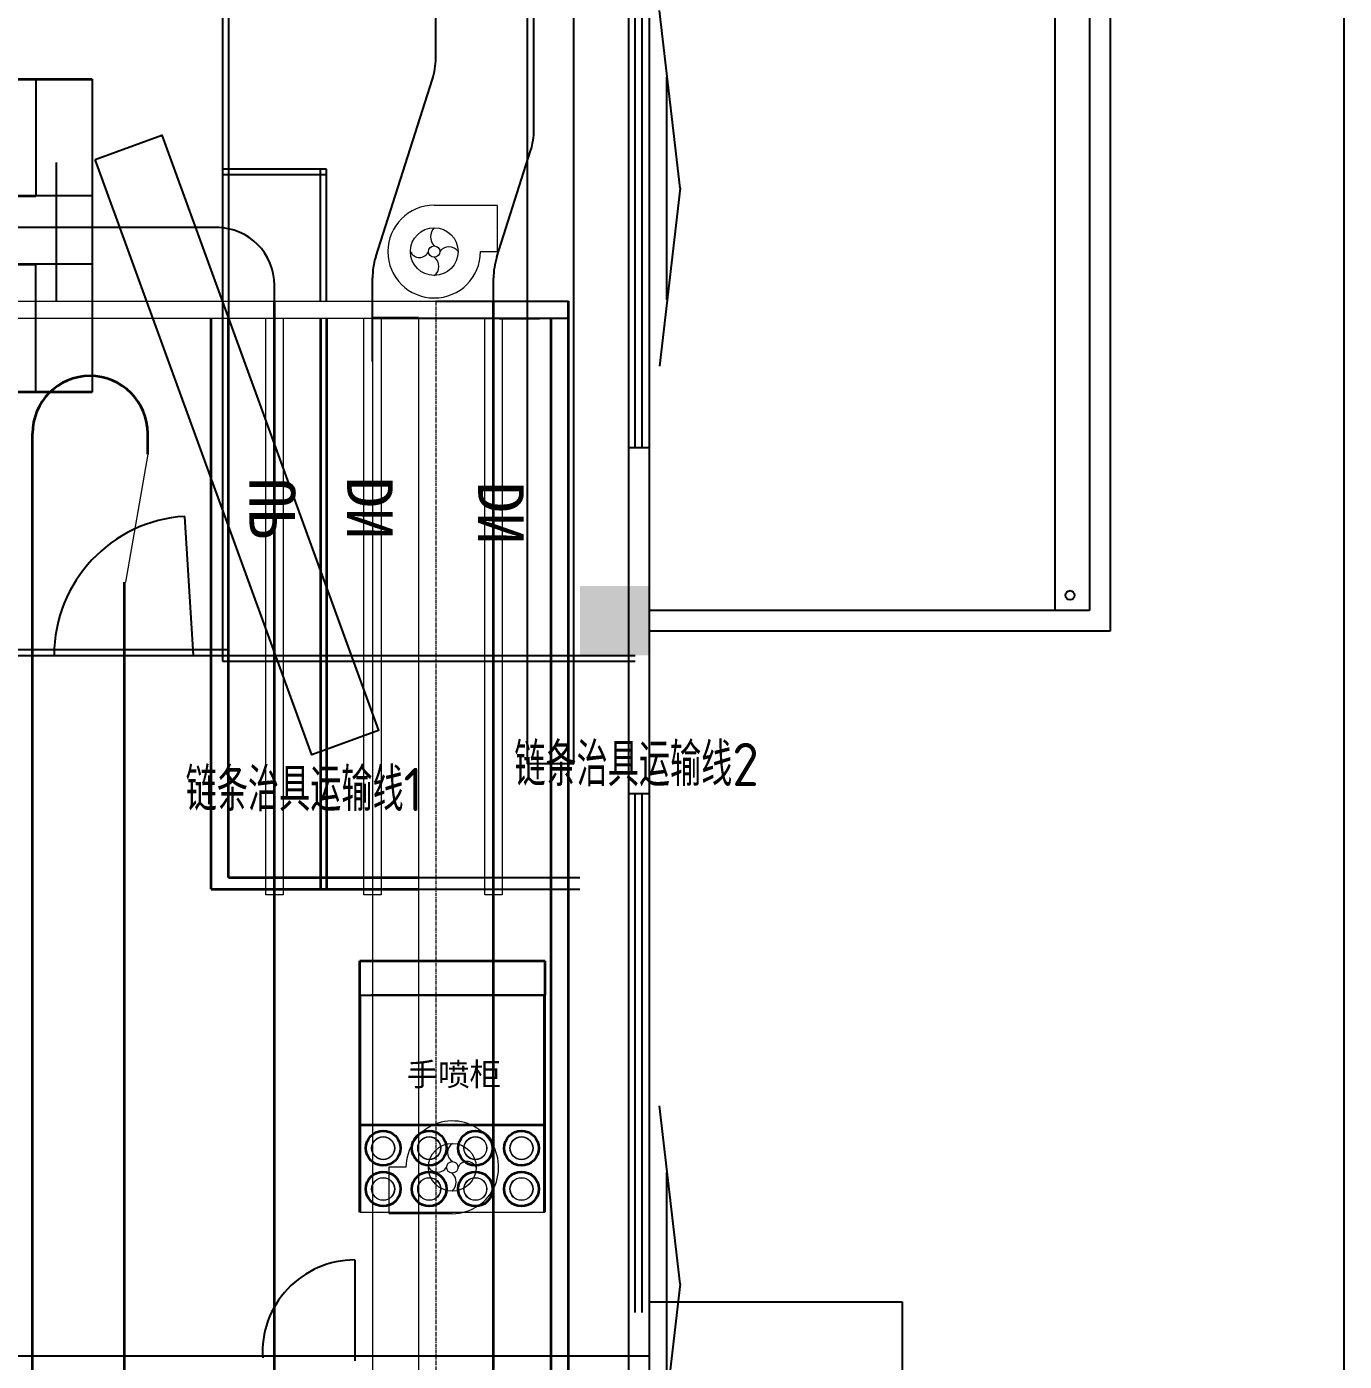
# Model space of a CAD drawing. Header units: millimetres. Extents: x -93009755325 to 1190721, y -74648 to 62868853516.
# Drawn here: x 256202 to 267633, y -38585 to -27011 of the extents above; entities that cross this region are included whole.
import ezdxf
from ezdxf.enums import TextEntityAlignment as Align

# ---------------------------------------------------------------- set-up
doc = ezdxf.new("R2010")
doc.units = ezdxf.units.MM
for name, pattern in [('ACAD_ISO03W100', [30, 12, -18]), ('CENTER', [50.8, 31.75, -6.35, 6.35, -6.35]), ('PHANTOM2', [1.25, 0.625, -0.125, 0.125, -0.125, 0.125, -0.125])]:
    doc.linetypes.add(name, pattern=pattern)
for name, color, linetype, lineweight in [('5', 5, 'PHANTOM2', 5), ('Layer2', 6, 'Continuous', 13), ('标注线', 5, 'Continuous', 9), ('设备层', 7, 'Continuous', 13)]:
    doc.layers.add(name, color=color, linetype=linetype, lineweight=lineweight)
for name, color, linetype in [('Layer8', 3, 'ACAD_ISO03W100'), ('WALL', 6, 'Continuous'), ('WINDOW_TEXT', 7, 'Continuous'), ('图层6', 4, 'Continuous')]:
    doc.layers.add(name, color=color, linetype=linetype)
doc.styles.add('ISO Proportional', font='isocp.shx', dxfattribs={"bigfont": 'gbcbig.shx'})
doc.styles.add('SIMPLEX', font='SIMPLEX.SHX')
doc.styles.add('style1', font='')
doc.styles.get('style1').set_extended_font_data('FangSong_GB2312')

# ---------------------------------------------------------------- blocks, each defined once
blk = doc.blocks.new('R3')
at = {"layer": '5'}
for p, q in [((-252, -268), (-248, -99)), ((256, -268), (252, -99)), ((-95, -302), (-252, -268)), ((-98, -238), (-98, -278)), ((99, -302), (256, -268)), ((102, -238), (102, -278)), ((-410, -445), (-311, -536)), ((-304, -423), (-237, -517)), ((308, -423), (242, -517)), ((414, -445), (315, -536)), ((-255, -575), (-311, -536)), ((-242, -641), (-255, -575)), ((-237, -517), (-185, -545)), ((-175, -571), (-181, -583)), ((-176, -608), (-160, -626)), ((181, -608), (165, -626)), ((180, -571), (185, -583)), ((242, -517), (189, -545)), ((247, -641), (260, -575)), ((260, -575), (315, -536)), ((-242, -641), (-231, -656)), ((-208, -665), (-231, -656)), ((-160, -626), (-170, -651)), ((165, -626), (174, -651)), ((212, -665), (236, -656)), ((247, -641), (236, -656))]:
    blk.add_line(p, q, dxfattribs=at)
for centre, radius, start, end in [((178, -541), 614, 133.9025, 164.8142), ((2, -736), 685, 68.5887, 111.4113), ((2, -238), 100, 0, 180), ((-174, -541), 614, 15.1858, 46.0975), ((-529, -183), 290, 322.9556, 342.8949), ((2, -278), 100, 180, 0), ((534, -183), 290, 197.1051, 217.0444), ((-362, -409), 60, 151.784, 217.1893), ((-251, -395), 60, 141.3857, 208.334), ((255, -395), 60, 331.666, 38.6143), ((366, -409), 60, 322.8107, 28.216), ((-194, -563), 20, 336.3947, 64.5612), ((-152, -591), 30, 163.7926, 215.8207), ((198, -563), 20, 115.4388, 203.6053), ((156, -591), 30, 324.1793, 16.2074), ((-196, -637), 30, 248.0419, 332.1681), ((201, -637), 30, 207.8319, 291.9581)]:
    blk.add_arc(centre, radius, start, end, dxfattribs=at)
blk = doc.blocks.new('sgsgsgsgsg')
at = {"color": 0, "lineweight": 35}
for p, q in [((1251522, -96670), (1251524, -99674)), ((1252114, -96670), (1252116, -99674))]:
    blk.add_line(p, q, dxfattribs=at)
at = {"color": 3, "lineweight": 35}
blk.add_lwpolyline([(1250413, -100161), (1250413, -96160), (1253128, -96160), (1253128, -100161)], dxfattribs=at)
blk.add_solid([(1251736, -96910), (1251952, -96910), (1251844, -97558)])
at = {"layer": 'Layer8', "linetype": 'Continuous'}
for p, q in [((1251522, -96176), (1251522, -96670)), ((1252118, -96176), (1252118, -96670)), ((1250413, -96670), (1251522, -96670)), ((1253128, -96670), (1252112, -96670)), ((1250413, -99674), (1251524, -99674)), ((1251524, -100168), (1251524, -99674)), ((1253114, -99674), (1252116, -99674)), ((1252116, -100168), (1252116, -99674)), ((1253128, -100161), (1250413, -100161))]:
    blk.add_line(p, q, dxfattribs=at)
at = {"layer": 'WINDOW_TEXT', "color": 0, "lineweight": 80}
blk.add_circle((1251839, -97670), 112, dxfattribs=at)
at = {"color": 0, "yscale": 0.7488000000012108, "zscale": 0.7488000000000004}
for p, xscale, rotation in [((1250777, -97255), 0.7487999999430031, 90), ((1252860, -98020), -0.7487999999430031, 270), ((1250777, -98322), 0.7487999999430031, 90), ((1252860, -99087), -0.7487999999430031, 270)]:
    blk.add_blockref('R3', p, dxfattribs=dict(at, xscale=xscale, rotation=rotation))
at = {"color": 0, "lineweight": 35, "insert": (1251742, -97625), "char_height": 70.33, "width": 952.83, "attachment_point": 1}
blk.add_mtext('{\\fSimSun|b0|i0|c134|p54;2700}', dxfattribs=at)
blk = doc.blocks.new('sascaaaa')
at = {"layer": 'Layer2'}
for p, q in [((437904, 204855), (438454, 204855)), ((438454, 204453), (438454, 204850)), ((438305, 204453), (438454, 204453))]:
    blk.add_line(p, q, dxfattribs=at)
for radius in [207, 49.5]:
    blk.add_circle((437904, 204453), radius, dxfattribs=at)
for centre, radius, start, end in [((437904, 204453), 402, 90, 0), ((437985, 204581), 113, 135.8868, 224.1132), ((437776, 204488), 85.9, 203.5591, 336.4409), ((437850, 204325), 95.2, 304.2036, 55.7964), ((438032, 204401), 94.3, 33.4198, 146.5802)]:
    blk.add_arc(centre, radius, start, end, dxfattribs=at)
blk = doc.blocks.new('fsrdrjddjd')
at = {"color": 4, "lineweight": 35}
for p, q in [((1523021, -47643), (1523021, -46039)), ((1523021, -46039), (1523321, -46039)), ((1525203, -46039), (1523321, -46039)), ((1525203, -46041), (1523321, -46041)), ((1524446, -47643), (1524446, -46039)), ((1523321, -47643), (1523021, -47643)), ((1525203, -47641), (1523321, -47641)), ((1525203, -47643), (1523321, -47643))]:
    blk.add_line(p, q, dxfattribs=at)
at = {"layer": 'Layer8', "color": 4, "linetype": 'Continuous'}
for points in [[(1523321, -47643), (1523321, -46039)], [(1523321, -46039), (1523321, -47545)]]:
    blk.add_lwpolyline(points, dxfattribs=at)
at = {"layer": '标注线', "color": 4}
for p, q in [((1525201, -47643), (1525201, -46039)), ((1525203, -47643), (1525203, -46039))]:
    blk.add_line(p, q, dxfattribs=at)
for centre, radius in [((1524647, -46241), 100), ((1524647, -46241), 98), ((1525001, -46241), 100), ((1525001, -46241), 98), ((1524647, -46641), 100), ((1524647, -46641), 98), ((1525001, -46641), 100), ((1525001, -46641), 98), ((1524647, -47041), 100), ((1524647, -47041), 98), ((1525001, -47041), 100), ((1525001, -47041), 98), ((1524647, -47441), 100), ((1524647, -47441), 98), ((1525001, -47441), 100), ((1525001, -47441), 98)]:
    blk.add_circle(centre, radius, dxfattribs=at)
at = {"layer": '设备层', "color": 4, "lineweight": 35}
for centre in [(1524647, -46241), (1525001, -46241), (1524647, -46641), (1525001, -46641), (1524647, -47041), (1525001, -47041), (1524647, -47441), (1525001, -47441)]:
    blk.add_circle(centre, 150, dxfattribs=at)
at = {"layer": '设备层', "color": 4, "lineweight": 35, "rotation": 270}
blk.add_blockref('sascaaaa', (1320360, 391063), dxfattribs=at)
at = {"color": 4, "insert": (1523907, -47237), "char_height": 200, "width": 5101.4, "attachment_point": 1, "rotation": 90, "style": 'ISO Proportional'}
blk.add_mtext('{\\fSimSun|b0|i0|c134|p54;手喷柜}', dxfattribs=at)
blk = doc.blocks.new('eehaeraer')
at = {"color": 0, "lineweight": 9}
for p, q in [((724619, 274210), (728603, 274210)), ((724769, 274060), (728153, 274060)), ((728453, 274060), (728453, 253441))]:
    blk.add_line(p, q, dxfattribs=at)
at = {"color": 6, "lineweight": 35}
for p, q in [((727203, 250465), (727203, 274210)), ((725103, 249472), (725103, 273060)), ((726103, 272881), (726103, 273060)), ((725903, 250472), (725903, 271773))]:
    blk.add_line(p, q, dxfattribs=at)
at = {"color": 6, "linetype": 'ByBlock', "lineweight": 9}
blk.add_line((728053, 274210), (728053, 249465), dxfattribs=at)
at = {"color": 0, "linetype": 'CENTER', "lineweight": 9}
for p, q in [((728603, 274210), (728603, 248322)), ((728453, 274060), (728453, 248322))]:
    blk.add_line(p, q, dxfattribs=at)
at = {"color": 0, "lineweight": 35}
for p, q in [((726653, 269110), (726653, 274060)), ((726803, 269210), (726803, 274060)), ((728453, 274060), (728053, 274060)), ((726803, 269210), (728453, 269210)), ((726653, 269110), (728453, 269110))]:
    blk.add_line(p, q, dxfattribs=at)
at = {"color": 6, "lineweight": 9}
blk.add_line((726103, 272881), (725911, 271773), dxfattribs=at)
at = {"color": 0, "lineweight": 13}
for points in [[(727128, 274060), (727278, 274060), (727278, 269060), (727128, 269060)], [(727978, 274060), (728128, 274060), (728128, 269060), (727978, 269060)]]:
    blk.add_lwpolyline(points, close=True, dxfattribs=at)
at = {"color": 6, "lineweight": 35}
for start, end in [(90, 180), (0, 90)]:
    blk.add_arc((725603, 273060), 500, start, end, dxfattribs=at)
at = {"layer": '设备层', "color": 0, "lineweight": 35}
for p, q in [((727603, 274060), (727603, 269110)), ((727653, 274060), (727653, 269110))]:
    blk.add_line(p, q, dxfattribs=at)
blk = doc.blocks.new('rtthtrthrtrht')
for p, q in [((660119, 274210), (661269, 274210)), ((659969, 274060), (661269, 274060))]:
    blk.add_line(p, q)
at = {"color": 0, "lineweight": 13}
blk.add_lwpolyline([(660544, 274060), (660694, 274060), (660694, 269060), (660544, 269060)], close=True, dxfattribs=at)
at = {"layer": 'WINDOW_TEXT', "color": 6, "lineweight": 35}
blk.add_line((660619, 248472), (660619, 274210), dxfattribs=at)
at = {"layer": 'WINDOW_TEXT', "color": 0, "lineweight": 35}
for p, q in [((661269, 247122), (661269, 274210)), ((661119, 247122), (661119, 274060))]:
    blk.add_line(p, q, dxfattribs=at)
blk.add_blockref('eehaeraer', (-68484, 0))
blk = doc.blocks.new('erhwehteswhw')
at = {"color": 250}
blk.add_blockref('rtthtrthrtrht', (0, 0), dxfattribs=at)
at = {"color": 250, "lineweight": 13, "extrusion": (0, 0, -1), "char_height": 396.9, "width": 10116.25, "attachment_point": 1, "text_direction": (0, -1, 0)}
for s, insert in [('{\\fSimSun|b0|i0|c134|p54;UP}', (658501, 272680)), ('{\\fSimSun|b0|i0|c134|p54;DN}', (659348, 272685)), ('{\\fSimSun|b0|i0|c134|p54;DN}', (660485, 272642))]:
    blk.add_mtext(s, dxfattribs=dict(at, insert=insert))

msp = doc.modelspace()

# ---------------------------------------------------------------- linework, layer by layer
at = {"color": 250, "lineweight": -3}
for p, q in [((265601.95, -13563.101), (265601.95, -32253.101)), ((265601.95, -13563.101), (265601.95, -32253.101)), ((265121.95, -13743.101), (265121.95, -32073.101)), ((265121.95, -13743.101), (265121.95, -32073.101)), ((265421.95, -13743.101), (265421.95, -32073.101)), ((265421.95, -13743.101), (265421.95, -32073.101)), ((261421.95, -26163.101), (261421.95, -30663.101)), ((261481.95, -30663.101), (261481.95, -26163.101)), ((261541.95, -30663.101), (261541.95, -26163.101)), ((261601.95, -26163.101), (261601.95, -30663.101)), ((257901.815, -26838.469), (257901.815, -32513.101)), ((257951.815, -26838.469), (257951.815, -33064.746)), ((259230.229, -29008.57), (259722.131, -27467.561)), ((260279.305, -29008.57), (260573.536, -28086.817)), ((256459.509, -29390.492), (256459.509, -28190.492)), ((258801.815, -28245.474), (257901.815, -28245.474)), ((258801.815, -28295.474), (257901.815, -28295.474)), ((258751.815, -29390.492), (258751.815, -28245.474)), ((258801.815, -29390.492), (258801.815, -28245.474)), ((257871.91, -28753.86), (252703.592, -28753.86)), ((258351.815, -29390.492), (258351.815, -29253.456)), ((259201.815, -29913.822), (259201.815, -29191.025)), ((260251.95, -29540.492), (260251.95, -29191.025)), ((257647.926, -32463.243), (257573.122, -31257.703)), ((265421.95, -32073.101), (261601.95, -32073.101)), ((265421.95, -32073.101), (261601.95, -32073.101)), ((265601.95, -32253.101), (261601.95, -32253.101)), ((265601.95, -32253.101), (261601.95, -32253.101)), ((257901.815, -32463.101), (261480.559, -32463.101)), ((257901.815, -32513.101), (261480.559, -32513.101)), ((261421.95, -33663.101), (261421.95, -38163.101)), ((261481.95, -38163.101), (261481.95, -33663.101)), ((261541.95, -38163.101), (261541.95, -33663.101)), ((261601.95, -33663.101), (261601.95, -38163.101)), ((259601.815, -34390.492), (261001.95, -34390.492)), ((259601.815, -34490.492), (261001.95, -34490.492)), ((261601.95, -38069.147), (263798.272, -38069.147)), ((263798.272, -38069.147), (263798.272, -44863.19)), ((261601.95, -38539.965), (250285.214, -38539.965))]:
    msp.add_line(p, q, dxfattribs=at)
msp.add_lwpolyline([(213480.487, -74648.031), (267632.79, -74648.031), (267632.79, 2588.378), (213480.487, 2588.378)], close=True)
for points in [[(260546.566, -3091.408), (260946.566, -3091.408), (260946.566, -33403.328), (260546.566, -33403.328)], [(260546.566, -3091.408), (260946.566, -3091.408), (260946.566, -33403.328), (260546.566, -33403.328)], [(256796.922, -28162.115), (257375.149, -27951.658), (259254.903, -33116.238), (258676.676, -33326.696)]]:
    msp.add_lwpolyline(points, close=True, dxfattribs=at)
msp.add_circle((265253.312, -31942.081), 40, dxfattribs=at)
msp.add_circle((265253.312, -31942.081), 40, dxfattribs=at)
for centre, radius, start, end in [((259150.545, -27285.106), 600, 342.2965283, 0), ((260001.95, -27904.362), 600, 342.2965283, 0), ((257851.815, -29253.456), 500, 0, 90), ((259801.815, -29191.025), 600, 162.2965283, 180), ((260851.95, -29191.025), 600, 162.2965283, 180), ((257647.926, -32463.243), 1207.859, 93.5506728, 180), ((259047.793, -38506.306), 800, 90, 183.5833217)]:
    msp.add_arc(centre, radius, start, end, dxfattribs=at)
msp.add_solid([(261001.95, -31863.101), (261001.95, -32463.101), (261601.95, -31863.101), (261601.95, -32463.101)], dxfattribs=at)
at = {"layer": 'WALL', "color": 250, "lineweight": -3}
for p, q in [((261601.95, -30663.101), (261421.95, -30663.101)), ((261421.95, -30663.101), (261421.95, -33663.101)), ((261601.95, -30663.101), (261601.95, -33663.101)), ((261601.95, -33663.101), (261421.95, -33663.101)), ((261421.95, -38163.101), (261421.95, -41163.101)), ((261601.95, -38163.101), (261601.95, -41163.101))]:
    msp.add_line(p, q, dxfattribs=at)
at = {"layer": 'WINDOW_TEXT', "color": 250, "lineweight": -3}
for p, q in [((260601.95, -27904.362), (260601.95, -4043.101)), ((260451.2, -29390.492), (260801.2, -29390.492)), ((260301.2, -29540.492), (260651.2, -29540.492))]:
    msp.add_line(p, q, dxfattribs=at)
at = {"layer": '图层6', "color": 250, "lineweight": -3}
msp.add_line((259047.793, -37706.306), (259047.793, -38580.453), dxfattribs=at)
at = {"layer": '设备层', "color": 250, "lineweight": -3}
for p, q in [((259750.545, -27285.106), (259750.545, -16588.446)), ((248090.799, -32463.101), (257951.815, -32463.101)), ((248116.026, -32413.101), (257951.815, -32413.101))]:
    msp.add_line(p, q, dxfattribs=at)

# ---------------------------------------------------------------- block references
at = {"color": 250, "lineweight": -3}
for name, p, rotation in [('sgsgsgsgsg', (156607.872, -1280593.816), 89.99999999999999), ('fsrdrjddjd', (306735.41, 1487910.108), 270)]:
    msp.add_blockref(name, p, dxfattribs=dict(at, rotation=rotation))
at = {"lineweight": -3}
msp.add_blockref('erhwehteswhw', (-400367.063, -303600.366), dxfattribs=at)
at = {"layer": '设备层', "color": 250, "lineweight": -3}
msp.add_blockref('sascaaaa', (-178166.622, -233414.773), dxfattribs=at)

# ---------------------------------------------------------------- texts
at = {"color": 250, "lineweight": -3, "char_height": 375, "width": 5853.97459, "attachment_point": 1, "style": 'style1'}
for s, insert in [('{\\Fisocp,gbcbig|c134;链条治具运输线2}', (260433.074, -33222.403)), ('{\\Fisocp,gbcbig|c134;链条治具运输线1}', (257581.723, -33439.012))]:
    msp.add_mtext(s, dxfattribs=dict(at, insert=insert))
at = {"layer": 'WINDOW_TEXT', "color": 250, "lineweight": -3, "style": 'SIMPLEX', "width": 25, "flags": 9}
for p in [(261781.95, -28413.101), (261781.95, -37913.101)]:
    msp.add_attdef('A', text='', height=180, rotation=270, dxfattribs=at).set_placement(p, align=Align.MIDDLE)

doc.saveas('drawing.dxf')
